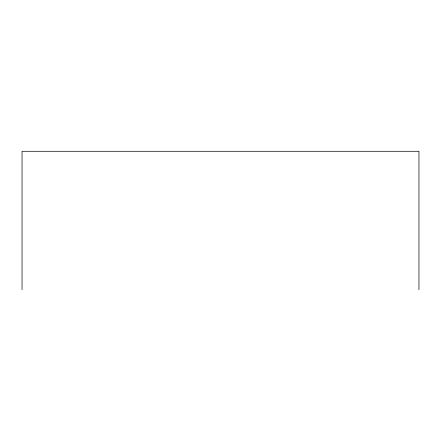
<?xml version="1.0" encoding="UTF-8"?>
<svg xmlns="http://www.w3.org/2000/svg" width="441" height="441" viewBox="0 0 441 441"><rect width="100%" height="100%" fill="white"/><g stroke="black" fill="none" stroke-linecap="round" stroke-linejoin="round"><path stroke-width="0.66" d="M418.95 289.709L418.95 151.291L22.05 151.291L22.05 289.709"/></g></svg>
